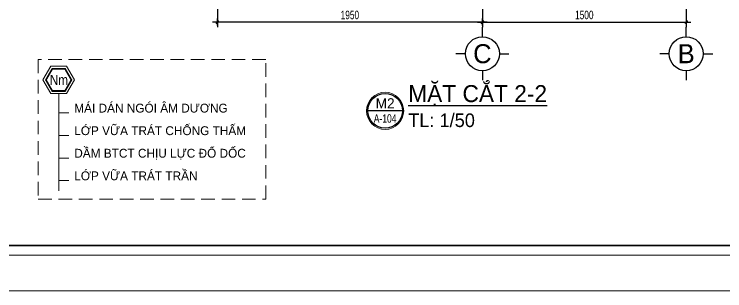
# Model space of a CAD drawing. Header units: inches. Extents: x 88947 to 296847, y 35049 to 161062.
# Drawn here: x 273914 to 279143, y 129559 to 131593 of the extents above; entities that cross this region are included whole.
import ezdxf
from ezdxf.enums import TextEntityAlignment as Align

# ---------------------------------------------------------------- set-up
doc = ezdxf.new("R2010")
doc.units = ezdxf.units.IN
doc.header["$MEASUREMENT"] = 0
doc.header["$PDMODE"] = 1
doc.linetypes.add('DASHED', pattern=[0.75, 0.5, -0.25])
for name, color, linetype, lineweight in [('A-Dims', 145, 'Continuous', 25), ('A-Text', 30, 'Continuous', 9), ('A-Wall', 2, 'Continuous', 35), ('DIM', 7, 'Continuous', 25), ('GHICHU', 40, 'Continuous', 18), ('HACTH', 8, 'Continuous', 5), ('KHUNG 2', 144, 'Continuous', 18), ('KY HIEU', 4, 'Continuous', 25), ('NETMANH', 192, 'Continuous', 18), ('THAY', 3, 'Continuous', 18)]:
    doc.layers.add(name, color=color, linetype=linetype, lineweight=lineweight)
doc.layers.add('NHO', color=8, linetype='Continuous')
doc.layers.add('text', color=2, linetype='Continuous')
doc.styles.add('DDCo-B-Helve-condense', font='VHELVCB.TTF')
doc.styles.add('FRANKO', font='VFRANKO.TTF')
doc.styles.add('TAS-MTEXT', font='VAVOB.TTF', dxfattribs={"width": 0.75})
doc.styles.add('VHELVEN', font='VHELVEN.TTF')
doc.styles.add('VNI-HELVE-CONDENSE', font='VNARIAL.TTF', dxfattribs={"width": 0.7})
doc.dimstyles.new('TAS-50', dxfattribs={"dimscale": 25, "dimtxt": 2.5, "dimasz": 0.7, "dimexe": 1.5, "dimexo": 1.5, "dimgap": 0.8, "dimtad": 1, "dimdec": 0, "dimzin": 3, "dimdsep": 46, "dimtxsty": 'VNI-HELVE-CONDENSE', "dimblk": 'TICK', "dimcen": 2.5, "dimclrt": 71, "dimazin": 2, "dimtfac": 0.75, "dimtdec": 0, "dimtix": 1, "dimtmove": 2, "dimatfit": 2, "dimldrblk": 'TICK123', "dimfxl": 1.5, "dimtolj": 1, "dimtzin": 0, "dimarcsym": 0})

# ---------------------------------------------------------------- blocks, each defined once
blk = doc.blocks.new('khung ten')
at = {"layer": 'A-Wall', "ltscale": 0.7}
blk.add_lwpolyline([(267204, -219099), (305804, -219099), (305804, -190799), (267204, -190799)], close=True, dxfattribs=at)
at = {"layer": 'KHUNG 2', "ltscale": 0.7}
blk.add_lwpolyline([(267004, -219299), (306004, -219299), (306004, -190599), (267004, -190599)], close=True, dxfattribs=at)
at = {"layer": 'NETMANH', "ltscale": 0.7}
blk.add_lwpolyline([(265004, -220042), (307004, -220042), (307004, -190342), (265004, -190342)], close=True, dxfattribs=at)
blk = doc.blocks.new('TICK')
at = {"layer": 'A-Dims', "color": 1}
for p, q in [((-2, 0), (2, 0)), ((0, 1.5), (0, -1.5))]:
    blk.add_line(p, q, dxfattribs=at)
at = {"layer": 'A-Dims', "color": 1, "const_width": 0.788}
blk.add_lwpolyline([(-0.33, -0.35), (0.38, 0.38)], dxfattribs=at)
at = {"layer": 'A-Dims', "color": 1, "const_width": 0.394}
for points in [[(0.24, 0.52, -0.414214), (0.52, 0.52, -1)], [(0.52, 0.52, -0.414214), (0.52, 0.24, -1)], [(-0.47, -0.21, 0.414214), (-0.47, -0.49, 1)], [(-0.47, -0.49, 0.414214), (-0.19, -0.49, 1)]]:
    blk.add_lwpolyline(points, format="xyb", dxfattribs=at)
blk = doc.blocks.new('*D2160')
at = {"layer": 'Defpoints', "color": 0}
for p in [(277359.2, 131987.5), (278859.2, 131987.5), (278859.2, 131534.9)]:
    blk.add_point(p, dxfattribs=at)
at = {"layer": 'DIM', "color": 0, "lineweight": -2}
for p, q in [((277359.2, 131950), (277359.2, 131497.4)), ((278859.2, 131950), (278859.2, 131497.4)), ((277376.7, 131534.9), (278841.7, 131534.9))]:
    blk.add_line(p, q, dxfattribs=at)
at = {"layer": 'DIM', "color": 0, "lineweight": -2, "xscale": 17.5, "yscale": 17.5, "zscale": 17.5, "rotation": 180}
blk.add_blockref('TICK', (277359.2, 131534.9), dxfattribs=at)
at = {"layer": 'DIM', "color": 0, "lineweight": -2, "xscale": 17.5, "yscale": 17.5, "zscale": 17.5}
blk.add_blockref('TICK', (278859.2, 131534.9), dxfattribs=at)
at = {"layer": 'DIM', "color": 71, "insert": (278109.2, 131586.8), "char_height": 62.5, "attachment_point": 5, "style": 'VNI-HELVE-CONDENSE'}
blk.add_mtext('\\A1;1500', dxfattribs=at)
blk = doc.blocks.new('TICK123')
at = {"layer": 'A-Dims', "color": 1}
blk.add_lwpolyline([(0.05, 0, 0, 0.84, 0), (-2.11, 0, 8.4, 8.4, 0)], format="xyseb", dxfattribs=at)
blk = doc.blocks.new('*D2161')
at = {"layer": 'Defpoints', "color": 0}
for p in [(275409.2, 131987.5), (277359.2, 131987.5), (275409.2, 131534.9)]:
    blk.add_point(p, dxfattribs=at)
at = {"layer": 'DIM', "color": 0, "lineweight": -2}
for p, q in [((275409.2, 131950), (275409.2, 131497.4)), ((277359.2, 131950), (277359.2, 131497.4)), ((277341.7, 131534.9), (275426.7, 131534.9))]:
    blk.add_line(p, q, dxfattribs=at)
at = {"layer": 'DIM', "color": 0, "lineweight": -2, "xscale": 17.5, "yscale": 17.5, "zscale": 17.5, "rotation": 180}
blk.add_blockref('TICK', (275409.2, 131534.9), dxfattribs=at)
at = {"layer": 'DIM', "color": 0, "lineweight": -2, "xscale": 17.5, "yscale": 17.5, "zscale": 17.5}
blk.add_blockref('TICK', (277359.2, 131534.9), dxfattribs=at)
at = {"layer": 'DIM', "color": 71, "insert": (276384.2, 131586.8), "char_height": 62.5, "attachment_point": 5, "style": 'VNI-HELVE-CONDENSE'}
blk.add_mtext('\\A1;1950', dxfattribs=at)
blk = doc.blocks.new('TRUCCOT')
for p, q in [((0, -140), (0, 0)), ((-250, -390), (-390, -390)), ((250, -390), (390, -390)), ((0, -640), (0, -780))]:
    blk.add_line(p, q)
blk.add_circle((0, -390), 250)
at = {"layer": 'GHICHU', "style": 'VHELVEN'}
blk.add_attdef('TRUC', text='', height=280, dxfattribs=at).set_placement((0, -390), align=Align.MIDDLE_CENTER)

msp = doc.modelspace()

# ---------------------------------------------------------------- linework, layer by layer
at = {"layer": 'HACTH', "color": 252}
msp.add_lwpolyline([(274125.8, 131109.5), (274183.7, 131209.7), (274299.4, 131209.7), (274357.2, 131109.5), (274299.4, 131009.4), (274183.7, 131009.4)], close=True, dxfattribs=at)
for points in [[(274241.5, 131009.4), (274241.5, 130294.6)], [(274317.3, 130867.1), (274241.5, 130867.1)], [(274317.3, 130701.2), (274241.5, 130701.2)], [(274317.3, 130535.2), (274241.5, 130535.2)], [(274317.3, 130369.3), (274241.5, 130369.3)]]:
    msp.add_lwpolyline(points, dxfattribs=at)
at = {"layer": 'KHUNG 2', "linetype": 'DASHED', "ltscale": 200}
msp.add_lwpolyline([(274090.9, 130233.4), (275764.9, 130233.4), (275764.9, 131259.7), (274090.9, 131259.7)], close=True, dxfattribs=at)
at = {"layer": 'KY HIEU'}
msp.add_line((276771.1, 130882.4), (276516.1, 130882.4), dxfattribs=at)
at = {"layer": 'KY HIEU', "const_width": 12.5}
msp.add_lwpolyline([(274147.5, 131109.5), (274194.5, 131191), (274288.5, 131191), (274335.6, 131109.5), (274288.5, 131028.1), (274194.5, 131028.1)], close=True, dxfattribs=at)
at = {"layer": 'KY HIEU', "const_width": 2.75}
msp.add_lwpolyline([(276516.2, 130882.4, 1), (276770.9, 130882.4, 1)], format="xyb", close=True, dxfattribs=at)
at = {"layer": 'NHO'}
msp.add_circle((276643.6, 130882.4), 127.5, dxfattribs=at)
at = {"layer": 'THAY', "color": 8}
msp.add_circle((276643.6, 130882.4), 136.6, dxfattribs=at)

# ---------------------------------------------------------------- block references
at = {"layer": 'A-Text', "xscale": 0.3535714285681024, "yscale": 0.3535714286845177, "zscale": 0.3535714286832132}
msp.add_blockref('khung ten', (173449.4, 207359.5), dxfattribs=at)
at = {"layer": 'DIM'}
ref = msp.add_blockref('TRUCCOT', (277359.2, 131497.4), dxfattribs=dict(at, xscale=0.5, yscale=0.5, zscale=0.5))
ref.add_attrib('TRUC', 'C', dxfattribs={"layer": 'GHICHU', "height": 140, "style": 'FRANKO'}).set_placement((277359.2, 131302.4), align=Align.MIDDLE_CENTER)
ref = msp.add_blockref('TRUCCOT', (278859.2, 131497.4), dxfattribs=dict(at, xscale=0.5, yscale=0.5, zscale=0.5))
ref.add_attrib('TRUC', 'B', dxfattribs={"layer": 'GHICHU', "height": 140, "style": 'FRANKO'}).set_placement((278859.2, 131302.4), align=Align.MIDDLE_CENTER)

# ---------------------------------------------------------------- texts
at = {"layer": 'KY HIEU', "style": 'DDCo-B-Helve-condense'}
msp.add_text('Nm', height=75, dxfattribs=at).set_placement((274176.5, 131071.9))
at = {"layer": 'text', "style": 'FRANKO'}
for s, p in [('MAÙI DAÙN NGOÙI AÂM DÖÔNG', (274356.2, 130869.6)), ('LÔÙP VÖÕA TRAÙT CHOÁNG THAÁM', (274356.2, 130703.7)), ('DAÀM BTCT CHÒU LÖÏC ÑOÅ DOÁC ', (274356.2, 130537.8)), ('LÔÙP VÖÕA TRAÙT TRAÀN', (274356.2, 130371.8))]:
    msp.add_text(s, height=65, dxfattribs=at).set_placement(p)
msp.add_text('M2', height=75, dxfattribs=at).set_placement((276643.7, 130899.8), align=Align.CENTER)
at = {"layer": 'text', "style": 'TAS-MTEXT', "width": 0.75}
msp.add_text('A-104', height=62.5, dxfattribs=at).set_placement((276643.7, 130794.7), align=Align.CENTER)
at = {"layer": 'text', "insert": (276813.6, 131071.2), "char_height": 125, "width": 5864.249, "attachment_point": 1, "style": 'FRANKO'}
msp.add_mtext('{\\LMAËT CAÉT 2-2  \\P\\H0.8x;\\lTL: 1/50}', dxfattribs=at)

# ---------------------------------------------------------------- dimensions: what is measured, and where the dimension line sits
at = {"layer": 'DIM'}
for base, p2, picture, middle in [((275409.2, 131534.9), (275409.2, 131987.5), '*D2161', (276384.2, 131586.8)), ((278859.2, 131534.9), (278859.2, 131987.5), '*D2160', (278109.2, 131586.8))]:
    dim = msp.add_linear_dim(base=base, p1=(277359.2, 131987.5), p2=p2, dimstyle='TAS-50', dxfattribs=at)
    dim.commit()
    dim.dimension.update_dxf_attribs({"geometry": picture, "text_midpoint": middle})

doc.saveas('drawing.dxf')
